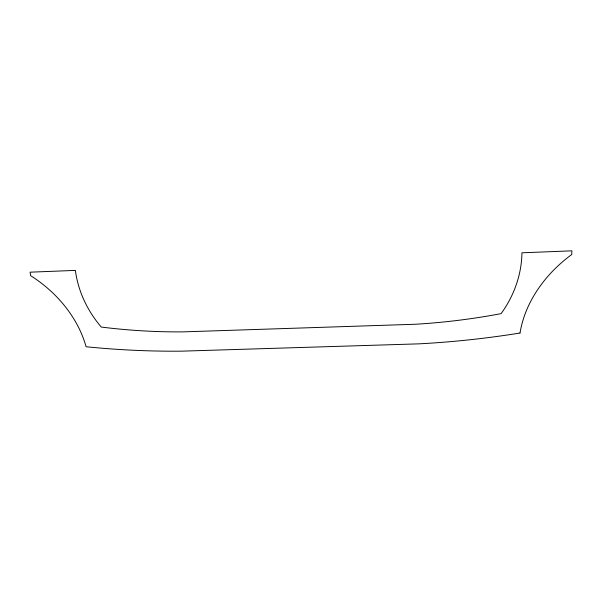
<?xml version="1.0" encoding="UTF-8"?>
<svg xmlns="http://www.w3.org/2000/svg" width="602" height="602" viewBox="0 0 602 602"><rect width="100%" height="100%" fill="white"/><g stroke="black" fill="none" stroke-linecap="round" stroke-linejoin="round"><path stroke-width="0.9" d="M520.008 333.026A117.33 102.919 -23.2 0 1 526.043 311.497C532.078 296.538 541.288 283 552.418 271.374A136.323 118.805 -23.1 0 1 571.742 254.526L571.9 250.831L521.934 252.802C521.656 274.662 513.912 296.026 501.097 313.634A1052.71 821.79 -80.6 0 1 415.327 324.252L182.677 331.883A1008.35 789.448 87.8 0 1 101.256 327.052C87.568 311.061 78.109 291.345 75.378 270.396L30.1 272.179L30.642 275.656A124.155 106.373 35.7 0 1 49.838 290.217C66.641 305.38 79.946 324.824 86.094 346.737A2013.795 1321.819 -89.6 0 0 181.669 351.162L418.751 343.855A2137.852 1385.556 -81.9 0 0 520.008 333.026"/></g></svg>
